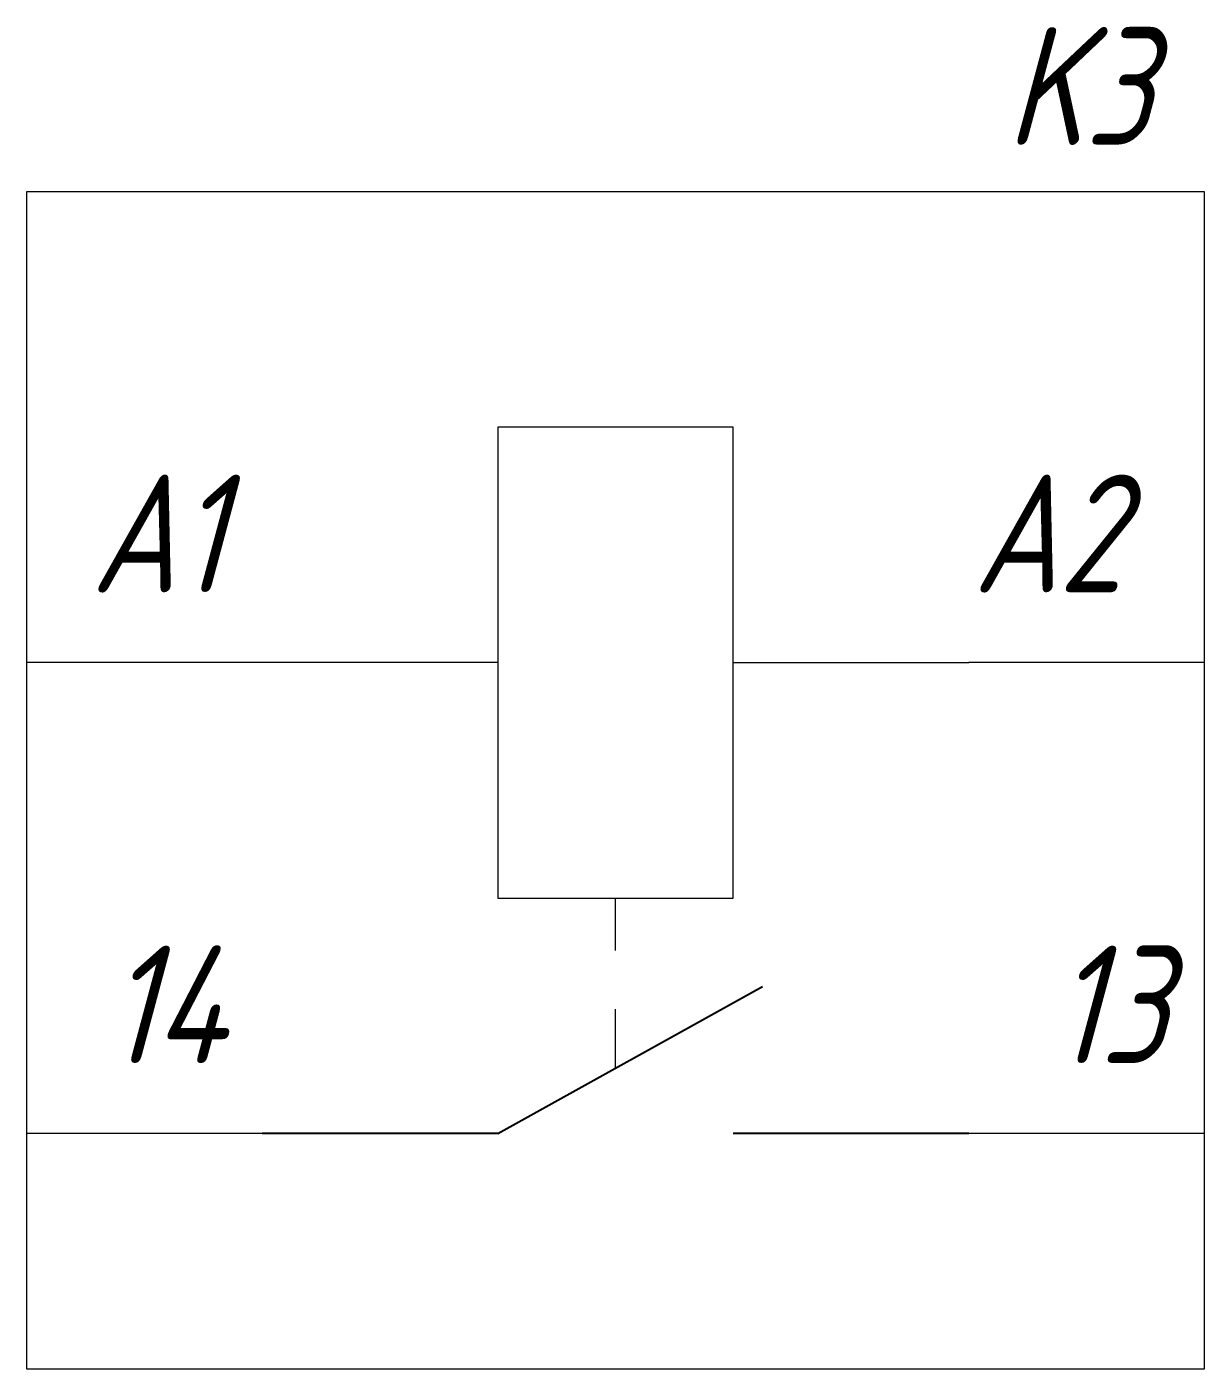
# Model space of a CAD drawing. Header units: inches. Extents: x 12 to 962, y -650 to 597.
# Drawn here: x 475 to 500, y -175 to -146.5 of the extents above; entities that cross this region are included whole.
import ezdxf
from ezdxf.enums import TextEntityAlignment as Align

# ---------------------------------------------------------------- set-up
doc = ezdxf.new("R2010")
doc.units = ezdxf.units.IN
doc.header["$MEASUREMENT"] = 0
doc.linetypes.add('JIS_02_1.2', pattern=[2.5, 1.25, -1.25])
doc.layers.add('SYMS', color=7, linetype='Continuous')
doc.layers.add('TAGS', color=150, linetype='Continuous')
doc.styles.add('WD_IEC', font='ISOCP2.shx', dxfattribs={"width": 0.9, "height": 4})
doc.styles.add('ГОСТ_', font='cs_gost2304.shx', dxfattribs={"oblique": 15})

# ---------------------------------------------------------------- blocks, each defined once
blk = doc.blocks.new('VCR21')
for p, q in [((0, 7.5), (0, 2.5)), ((0, -2.5), (-3.125, 3.125)), ((0, -2.5), (0, -7.5))]:
    blk.add_line(p, q)
at = {"style": 'WD_IEC'}
for tag, p in [('INST', (-5.25, 7.75)), ('LOC', (-5.25, 4.25)), ('TAG2', (-5.25, 0.75)), ('XREF', (-5.25, -3.75)), ('DESC1', (-5.25, -7.6)), ('DESC2', (-5.25, -11.1)), ('DESC3', (-5.25, -14.6))]:
    blk.add_attdef(tag, text='', height=2.5, dxfattribs=at).set_placement(p, align=Align.RIGHT)
at = {"style": 'WD_IEC', "flags": 1}
for tag, p, height in [('X2TERM01', (0, 7.5), 0.32), ('X4LINK', (-2, 0), 0.32), ('X1LINK', (-0.5, 0), 0.32), ('CONTACT', (4, -3.5), 1), ('FAMILY', (4, -5), 1), ('X8TERM02', (0, -7.5), 0.32)]:
    blk.add_attdef(tag, p, '', height=height, dxfattribs=at)
at = {"style": 'WD_IEC'}
blk.add_attdef('TERM01', text='', height=2, rotation=90, dxfattribs=at).set_placement((-1, 7.5), align=Align.RIGHT)
blk.add_attdef('TERM02', (-1, -7.5), '', height=2, rotation=90, dxfattribs=at)
blk = doc.blocks.new('HК _CAD32 BD_2_сокр')
at = {"layer": 'SYMS', "lineweight": 15}
for p, q in [((5, 15), (0, 15)), ((10, 15), (5, 15)), ((15, 15), (20, 15)), ((25, 15), (20, 15)), ((5, 5), (0, 5)), ((25, 5), (20, 5))]:
    blk.add_line(p, q, dxfattribs=at)
at = {"layer": 'SYMS', "linetype": 'JIS_02_1.2', "lineweight": 15}
blk.add_line((12.5, 6.391), (12.5, 10), dxfattribs=at)
at = {"layer": 'SYMS', "lineweight": 15}
for points in [[(0, 25), (25, 25), (25, 0), (0, 0)], [(15, 20), (10, 20), (10, 10), (15, 10)]]:
    blk.add_lwpolyline(points, close=True, dxfattribs=at)
at = {"layer": 'SYMS', "linetype": 'ByBlock', "lineweight": 15, "rotation": 270}
blk.add_blockref('VCR21', (12.5, 5), dxfattribs=at)
at = {"style": 'ГОСТ_', "oblique": 15}
blk.add_attdef('TAG1', text='', height=2.5, dxfattribs=at).set_placement((23.871, 25.99), align=Align.RIGHT)
at = {"style": 'ГОСТ_', "oblique": 15, "width": 1.189272, "flags": 1}
for tag, p in [('ASSYCODE', (-19.839, 15.831)), ('FAMILY', (-18.339, 15.831))]:
    blk.add_attdef(tag, p, '', height=2.176, dxfattribs=at)
at = {"lineweight": 40, "style": 'WD_IEC', "width": 0.8}
for tag, p in [('TERM01', (0, 16)), ('TERM03', (0, 6))]:
    blk.add_attdef(tag, p, '', height=2, dxfattribs=at)
for tag, p in [('TERM02', (25, 16)), ('TERM04', (25, 6))]:
    blk.add_attdef(tag, text='', height=2, dxfattribs=at).set_placement(p, align=Align.RIGHT)
at = {"style": 'ГОСТ_', "oblique": 15, "width": 1.189272}
for tag, flags, p in [('MFG', 9, (-14.275, 13.504)), ('CAT', 9, (-11.516, 10.621)), ('INST', 1, (-10.999, 8.504)), ('LOC', 1, (-14.793, 6.004)), ('XREF', 1, (-14.834, 3.504)), ('DESC1', 1, (-14.584, 0.652)), ('DESC2', 1, (-10.693, -0.05)), ('DESC3', 1, (-7.5, 0))]:
    blk.add_attdef(tag, text='', height=2.176, dxfattribs=dict(at, flags=flags)).set_placement(p, align=Align.RIGHT)
at = {"lineweight": 40, "style": 'WD_IEC', "flags": 1}
for tag, p in [('X4TERM01', (0, 15)), ('X1TERM02', (25, 15)), ('X4TERM03', (0, 5)), ('X1TERM04', (25, 5))]:
    blk.add_attdef(tag, p, '', height=0.08, dxfattribs=at)
at = {"layer": 'SYMS', "linetype": 'ByBlock', "lineweight": 15, "char_height": 2.5, "style": 'ГОСТ_'}
for s, insert, attachment_point in [('A1', (1.351, 18.992), 1), ('A2', (20.082, 18.992), 1), ('14', (4.197, 8.992), 3), ('13', (24.197, 8.992), 3)]:
    blk.add_mtext_dynamic_manual_height_columns(s, width=4.66588, gutter_width=12.5, heights=[0], dxfattribs=dict(at, insert=insert, attachment_point=attachment_point))

msp = doc.modelspace()

# ---------------------------------------------------------------- block references
at = {"layer": 'SYMS', "lineweight": 40}
ref = msp.add_blockref('HК _CAD32 BD_2_сокр', (475, -175), dxfattribs=at)
ref.add_attrib('TAG1', 'K3', dxfattribs={"layer": 'TAGS', "height": 2.5, "style": 'ГОСТ_', "oblique": 15}).set_placement((498.871, -149.01), align=Align.RIGHT)

doc.saveas('drawing.dxf')
